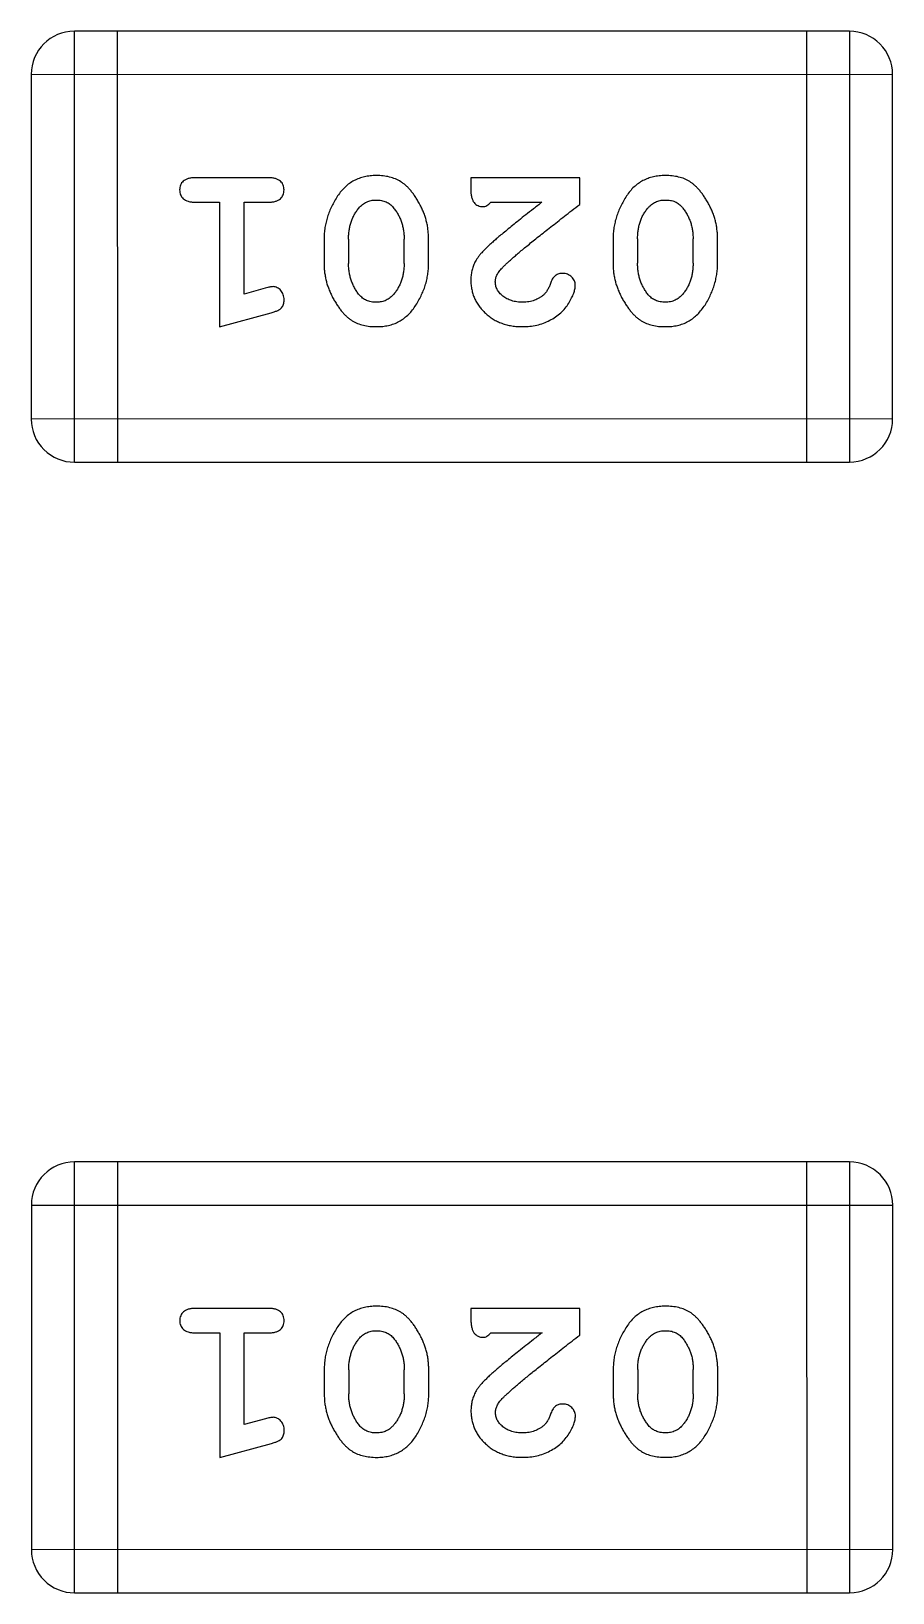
# Model space of a CAD drawing. Header units: millimetres. Extents: x 0 to 297, y 0 to 210.
# Drawn here: x 227.539 to 228.149, y 120.418 to 121.523 of the extents above; entities that cross this region are included whole.
import ezdxf

# ---------------------------------------------------------------- set-up
doc = ezdxf.new("R2010")
doc.units = ezdxf.units.MM
doc.layers.get('0').update_dxf_attribs({"linetype": 'CONTINUOUS'})

msp = doc.modelspace()

# ---------------------------------------------------------------- linework, layer by layer
at = {"color": 7, "linetype": 'Continuous'}
for p, q in [((228.1179, 121.5228), (227.5693, 121.5228)), ((227.5693, 121.218), (227.5693, 121.5228)), ((227.5997, 121.5228), (227.5998, 121.218)), ((228.0874, 121.5228), (228.0875, 121.218)), ((228.1179, 121.5228), (228.1179, 121.218)), ((227.5388, 121.4923), (228.1484, 121.4924)), ((227.5388, 121.4923), (227.5388, 121.2484)), ((228.1484, 121.2485), (228.1484, 121.4924)), ((227.7067, 121.4191), (227.6548, 121.4191)), ((227.927, 121.4192), (227.8499, 121.4192)), ((227.8499, 121.4192), (227.8499, 121.4113)), ((227.927, 121.4003), (227.927, 121.4192)), ((227.6548, 121.4018), (227.6721, 121.4018)), ((227.6721, 121.4018), (227.6721, 121.3137)), ((227.6894, 121.4018), (227.7067, 121.4018)), ((227.6894, 121.3369), (227.6894, 121.4018)), ((227.864, 121.4019), (227.9002, 121.4019)), ((227.7461, 121.3761), (227.7461, 121.3584)), ((227.7634, 121.3758), (227.7634, 121.3586)), ((227.8027, 121.3586), (227.8027, 121.3758)), ((227.82, 121.3584), (227.82, 121.3761)), ((227.9506, 121.3761), (227.9506, 121.3584)), ((227.9679, 121.3759), (227.9679, 121.3587)), ((228.0072, 121.3587), (228.0072, 121.3759)), ((228.0245, 121.3584), (228.0245, 121.3761)), ((227.7044, 121.341), (227.6894, 121.3369)), ((227.6721, 121.3137), (227.7087, 121.3236)), ((228.1484, 121.2485), (227.5388, 121.2484)), ((227.5693, 121.218), (228.1179, 121.218)), ((228.118, 120.7228), (227.5694, 120.7228)), ((227.5694, 120.418), (227.5694, 120.7228)), ((227.5998, 120.7228), (227.5999, 120.418)), ((228.0875, 120.7228), (228.0876, 120.418)), ((228.118, 120.7228), (228.118, 120.418)), ((227.5389, 120.6923), (228.1485, 120.6923)), ((227.5389, 120.6923), (227.5389, 120.4484)), ((228.1485, 120.4485), (228.1485, 120.6923)), ((227.7068, 120.6191), (227.6549, 120.6191)), ((227.9271, 120.6192), (227.85, 120.6192)), ((227.85, 120.6192), (227.85, 120.6113)), ((227.9271, 120.6003), (227.9271, 120.6192)), ((227.6549, 120.6018), (227.6722, 120.6018)), ((227.6722, 120.6018), (227.6722, 120.5137)), ((227.6895, 120.6018), (227.7068, 120.6018)), ((227.6895, 120.5369), (227.6895, 120.6018)), ((227.8641, 120.6019), (227.9003, 120.6019)), ((227.7462, 120.5761), (227.7462, 120.5584)), ((227.7635, 120.5758), (227.7635, 120.5586)), ((227.8028, 120.5586), (227.8028, 120.5758)), ((227.8201, 120.5584), (227.8201, 120.5761)), ((227.9507, 120.5761), (227.9507, 120.5584)), ((227.968, 120.5759), (227.968, 120.5587)), ((228.0073, 120.5587), (228.0073, 120.5759)), ((228.0246, 120.5584), (228.0246, 120.5761)), ((227.7046, 120.541), (227.6895, 120.5369)), ((227.6722, 120.5137), (227.7088, 120.5236)), ((228.1485, 120.4485), (227.5389, 120.4484)), ((227.5694, 120.418), (228.118, 120.418))]:
    msp.add_line(p, q, dxfattribs=at)
for centre, start, end in [((227.5693, 121.4923), 90.0074, 180.0074), ((228.1179, 121.4923), 0.0074, 90.0074), ((227.5693, 121.2484), 180.0074, 270.0074), ((228.1179, 121.2485), 270.0074, 0.0074), ((227.5694, 120.6923), 90.0074, 180.0074), ((228.118, 120.6923), 0.0074, 90.0074), ((227.5694, 120.4484), 180.0074, 270.0074), ((228.118, 120.4485), 270.0074, 0.0074)]:
    msp.add_arc(centre, 0.0305, start, end, dxfattribs=at)
for points, knots in [([(227.6548, 121.4191), (227.6539, 121.4191), (227.6522, 121.4191), (227.6499, 121.4186), (227.6479, 121.4179), (227.6464, 121.4168), (227.6452, 121.4155), (227.6444, 121.414), (227.6439, 121.4123), (227.6438, 121.4111), (227.6438, 121.4105)], [0, 0, 0, 0, 0.169012, 0.317488, 0.445429, 0.560977, 0.67065, 0.776666, 0.88492, 1, 1, 1, 1]), ([(227.7177, 121.4105), (227.7177, 121.4111), (227.7176, 121.4123), (227.7171, 121.414), (227.7163, 121.4155), (227.7152, 121.4168), (227.7136, 121.4179), (227.7116, 121.4186), (227.7093, 121.4191), (227.7076, 121.4191), (227.7067, 121.4191)], [0, 0, 0, 0, 0.115051, 0.223278, 0.329269, 0.437893, 0.554681, 0.682591, 0.83103, 1, 1, 1, 1]), ([(227.7829, 121.4207), (227.7815, 121.4207), (227.7787, 121.4206), (227.7746, 121.4199), (227.7708, 121.4188), (227.7672, 121.4172), (227.7639, 121.4152), (227.7608, 121.4126), (227.758, 121.4097), (227.7556, 121.4063), (227.7534, 121.4027), (227.7514, 121.399), (227.7498, 121.3953), (227.7484, 121.3916), (227.7474, 121.3877), (227.7466, 121.3839), (227.7461, 121.38), (227.7461, 121.3774), (227.7461, 121.3761)], [0, 0, 0, 0, 0.067217, 0.131051, 0.19272, 0.252824, 0.312745, 0.373449, 0.436041, 0.501494, 0.567761, 0.632087, 0.695096, 0.757109, 0.817993, 0.878657, 0.939311, 1, 1, 1, 1]), ([(227.82, 121.3761), (227.82, 121.3772), (227.8199, 121.3793), (227.8196, 121.3825), (227.8192, 121.3856), (227.8184, 121.3887), (227.8176, 121.3918), (227.8164, 121.3948), (227.8152, 121.3977), (227.8137, 121.4006), (227.8121, 121.4033), (227.8105, 121.4059), (227.8089, 121.4082), (227.8072, 121.4103), (227.8055, 121.4122), (227.8038, 121.4138), (227.8021, 121.4152), (227.7997, 121.4168), (227.7965, 121.4184), (227.7923, 121.4198), (227.7878, 121.4206), (227.7846, 121.4207), (227.7829, 121.4207)], [0, 0, 0, 0, 0.049886, 0.09882, 0.148132, 0.19689, 0.246038, 0.295176, 0.345305, 0.395692, 0.445312, 0.491875, 0.535813, 0.577009, 0.616081, 0.652689, 0.687585, 0.720206, 0.785062, 0.85223, 0.923759, 1, 1, 1, 1]), ([(227.9875, 121.4208), (227.986, 121.4207), (227.9832, 121.4206), (227.9791, 121.4199), (227.9753, 121.4188), (227.9717, 121.4172), (227.9684, 121.4152), (227.9653, 121.4127), (227.9625, 121.4097), (227.9601, 121.4063), (227.9579, 121.4027), (227.9559, 121.3991), (227.9543, 121.3953), (227.9529, 121.3916), (227.9519, 121.3878), (227.9511, 121.3839), (227.9507, 121.38), (227.9506, 121.3774), (227.9506, 121.3761)], [0, 0, 0, 0, 0.067217, 0.131051, 0.19272, 0.252824, 0.312745, 0.373449, 0.436041, 0.501494, 0.567761, 0.632087, 0.695096, 0.757109, 0.817993, 0.878657, 0.939311, 1, 1, 1, 1]), ([(228.0245, 121.3761), (228.0245, 121.3772), (228.0245, 121.3793), (228.0241, 121.3825), (228.0237, 121.3857), (228.023, 121.3887), (228.0221, 121.3918), (228.021, 121.3948), (228.0197, 121.3977), (228.0182, 121.4006), (228.0166, 121.4034), (228.015, 121.4059), (228.0134, 121.4082), (228.0117, 121.4103), (228.01, 121.4122), (228.0083, 121.4139), (228.0066, 121.4153), (228.0042, 121.4169), (228.0011, 121.4185), (227.9969, 121.4198), (227.9923, 121.4206), (227.9891, 121.4207), (227.9875, 121.4208)], [0, 0, 0, 0, 0.049886, 0.09882, 0.148132, 0.19689, 0.246038, 0.295176, 0.345305, 0.395692, 0.445312, 0.491875, 0.535813, 0.577009, 0.616081, 0.652689, 0.687585, 0.720206, 0.785062, 0.85223, 0.923759, 1, 1, 1, 1]), ([(227.6438, 121.4105), (227.6438, 121.4099), (227.6439, 121.4087), (227.6444, 121.407), (227.6452, 121.4055), (227.6464, 121.4042), (227.648, 121.4031), (227.6499, 121.4024), (227.6522, 121.4019), (227.6539, 121.4019), (227.6548, 121.4018)], [0, 0, 0, 0, 0.11517, 0.223509, 0.328254, 0.438012, 0.553651, 0.682263, 0.830856, 1, 1, 1, 1]), ([(227.7067, 121.4018), (227.7076, 121.4019), (227.7093, 121.4019), (227.7116, 121.4024), (227.7136, 121.4031), (227.7152, 121.4042), (227.7163, 121.4055), (227.7171, 121.407), (227.7176, 121.4087), (227.7177, 121.4099), (227.7177, 121.4105)], [0, 0, 0, 0, 0.169102, 0.317658, 0.446239, 0.563118, 0.671828, 0.776546, 0.884858, 1, 1, 1, 1]), ([(227.8499, 121.4113), (227.8499, 121.4102), (227.8499, 121.4083), (227.8504, 121.4055), (227.8511, 121.4033), (227.8521, 121.4016), (227.8534, 121.4003), (227.855, 121.3994), (227.8567, 121.3988), (227.8579, 121.3987), (227.8585, 121.3987)], [0, 0, 0, 0, 0.1844, 0.34094, 0.473574, 0.586824, 0.690029, 0.789175, 0.890445, 1, 1, 1, 1]), ([(227.7634, 121.3758), (227.7634, 121.3769), (227.7634, 121.379), (227.7638, 121.382), (227.7643, 121.385), (227.7652, 121.3878), (227.7661, 121.3904), (227.7674, 121.393), (227.7689, 121.3954), (227.77, 121.3969), (227.7706, 121.3976)], [0, 0, 0, 0, 0.135449, 0.266263, 0.393429, 0.516942, 0.639128, 0.758779, 0.879341, 1, 1, 1, 1]), ([(227.7706, 121.3976), (227.771, 121.3981), (227.7718, 121.399), (227.7731, 121.4002), (227.7746, 121.4012), (227.7761, 121.402), (227.7777, 121.4026), (227.7793, 121.4031), (227.7811, 121.4034), (227.7823, 121.4034), (227.7829, 121.4034)], [0, 0, 0, 0, 0.129853, 0.25607, 0.380154, 0.49978, 0.62208, 0.743277, 0.868791, 1, 1, 1, 1]), ([(227.7829, 121.4034), (227.7835, 121.4034), (227.7848, 121.4034), (227.7866, 121.4031), (227.7883, 121.4027), (227.7899, 121.4021), (227.7914, 121.4014), (227.7927, 121.4005), (227.7939, 121.3994), (227.7947, 121.3986), (227.795, 121.3981)], [0, 0, 0, 0, 0.139844, 0.271849, 0.399162, 0.521619, 0.6402, 0.758957, 0.87828, 1, 1, 1, 1]), ([(227.795, 121.3981), (227.7957, 121.3973), (227.7969, 121.3958), (227.7984, 121.3932), (227.7998, 121.3906), (227.8008, 121.3878), (227.8017, 121.385), (227.8023, 121.382), (227.8026, 121.379), (227.8027, 121.3769), (227.8027, 121.3758)], [0, 0, 0, 0, 0.124927, 0.248361, 0.370889, 0.492583, 0.61616, 0.741472, 0.869044, 1, 1, 1, 1]), ([(227.8585, 121.3987), (227.859, 121.3988), (227.8599, 121.3988), (227.8613, 121.3995), (227.8627, 121.4005), (227.8636, 121.4014), (227.864, 121.4019)], [0, 0, 0, 0, 0.20611, 0.432681, 0.695597, 1, 1, 1, 1]), ([(227.9002, 121.4019), (227.8982, 121.4003), (227.8944, 121.3973), (227.8889, 121.393), (227.884, 121.3891), (227.8795, 121.3855), (227.8756, 121.3823), (227.8721, 121.3795), (227.8692, 121.377), (227.8675, 121.3755), (227.8667, 121.3748)], [0, 0, 0, 0, 0.176662, 0.337826, 0.484741, 0.617764, 0.73494, 0.837793, 0.926412, 1, 1, 1, 1]), ([(227.872, 121.3553), (227.8724, 121.3558), (227.8734, 121.3567), (227.875, 121.3583), (227.8769, 121.36), (227.879, 121.362), (227.8815, 121.3641), (227.8842, 121.3664), (227.8872, 121.3689), (227.8905, 121.3716), (227.8941, 121.3746), (227.898, 121.3776), (227.9021, 121.381), (227.9065, 121.3844), (227.9113, 121.3881), (227.9162, 121.392), (227.9215, 121.3961), (227.9251, 121.3989), (227.927, 121.4003)], [0, 0, 0, 0, 0.026647, 0.057942, 0.094152, 0.134806, 0.180631, 0.231142, 0.286385, 0.346321, 0.411439, 0.481035, 0.555329, 0.634592, 0.718826, 0.807759, 0.901393, 1, 1, 1, 1]), ([(227.9679, 121.3759), (227.9679, 121.3769), (227.968, 121.379), (227.9683, 121.3821), (227.9688, 121.385), (227.9697, 121.3878), (227.9706, 121.3905), (227.9719, 121.393), (227.9734, 121.3954), (227.9745, 121.3969), (227.9751, 121.3976)], [0, 0, 0, 0, 0.135449, 0.266263, 0.393429, 0.516942, 0.639128, 0.758779, 0.879341, 1, 1, 1, 1]), ([(227.9751, 121.3976), (227.9755, 121.3981), (227.9763, 121.399), (227.9777, 121.4002), (227.9791, 121.4012), (227.9806, 121.402), (227.9822, 121.4027), (227.9838, 121.4031), (227.9856, 121.4034), (227.9868, 121.4034), (227.9874, 121.4034)], [0, 0, 0, 0, 0.129853, 0.25607, 0.380154, 0.49978, 0.62208, 0.743277, 0.868791, 1, 1, 1, 1]), ([(227.9874, 121.4034), (227.9881, 121.4034), (227.9893, 121.4034), (227.9911, 121.4032), (227.9928, 121.4028), (227.9944, 121.4022), (227.9959, 121.4014), (227.9972, 121.4005), (227.9985, 121.3994), (227.9992, 121.3986), (227.9996, 121.3982)], [0, 0, 0, 0, 0.139844, 0.271849, 0.399162, 0.521619, 0.6402, 0.758957, 0.87828, 1, 1, 1, 1]), ([(227.9996, 121.3982), (228.0002, 121.3974), (228.0014, 121.3958), (228.0029, 121.3932), (228.0043, 121.3906), (228.0053, 121.3879), (228.0062, 121.385), (228.0068, 121.3821), (228.0071, 121.379), (228.0072, 121.3769), (228.0072, 121.3759)], [0, 0, 0, 0, 0.124927, 0.248361, 0.370889, 0.492583, 0.61616, 0.741472, 0.869044, 1, 1, 1, 1]), ([(227.8667, 121.3748), (227.8658, 121.374), (227.8641, 121.3726), (227.8617, 121.3703), (227.8596, 121.3682), (227.8577, 121.3662), (227.8561, 121.3644), (227.8548, 121.3626), (227.8536, 121.361), (227.8525, 121.3589), (227.8515, 121.3564), (227.8505, 121.3532), (227.85, 121.3499), (227.8499, 121.3477), (227.8499, 121.3465)], [0, 0, 0, 0, 0.103002, 0.197728, 0.285279, 0.365235, 0.437224, 0.502446, 0.560545, 0.611446, 0.707576, 0.80349, 0.900532, 1, 1, 1, 1]), ([(227.7461, 121.3584), (227.7461, 121.3573), (227.7461, 121.3551), (227.7464, 121.352), (227.747, 121.3488), (227.7476, 121.3457), (227.7485, 121.3427), (227.7497, 121.3397), (227.7509, 121.3367), (227.7524, 121.3338), (227.7541, 121.3311), (227.7557, 121.3285), (227.7573, 121.3262), (227.759, 121.3241), (227.7607, 121.3222), (227.7624, 121.3206), (227.7642, 121.3192), (227.7665, 121.3176), (227.7697, 121.316), (227.7739, 121.3147), (227.7784, 121.3139), (227.7816, 121.3138), (227.7832, 121.3138)], [0, 0, 0, 0, 0.049855, 0.099516, 0.148482, 0.19758, 0.246804, 0.296268, 0.346517, 0.397047, 0.446826, 0.49336, 0.537801, 0.579207, 0.617974, 0.654833, 0.689171, 0.722088, 0.786392, 0.853518, 0.924186, 1, 1, 1, 1]), ([(227.7709, 121.3363), (227.7703, 121.3371), (227.7691, 121.3387), (227.7676, 121.3413), (227.7663, 121.3439), (227.7652, 121.3467), (227.7644, 121.3495), (227.7638, 121.3525), (227.7634, 121.3555), (227.7634, 121.3576), (227.7634, 121.3586)], [0, 0, 0, 0, 0.125331, 0.248948, 0.371201, 0.494032, 0.616811, 0.742104, 0.868849, 1, 1, 1, 1]), ([(227.7832, 121.3138), (227.7846, 121.3138), (227.7875, 121.3139), (227.7915, 121.3146), (227.7954, 121.3157), (227.799, 121.3173), (227.8022, 121.3194), (227.8053, 121.3219), (227.8081, 121.3248), (227.8105, 121.3282), (227.8127, 121.3318), (227.8147, 121.3355), (227.8163, 121.3392), (227.8177, 121.343), (227.8187, 121.3468), (227.8195, 121.3506), (227.8199, 121.3545), (227.82, 121.3571), (227.82, 121.3584)], [0, 0, 0, 0, 0.06692, 0.130834, 0.19258, 0.252759, 0.312631, 0.373411, 0.436359, 0.501894, 0.568244, 0.632472, 0.69556, 0.757163, 0.818592, 0.878885, 0.939235, 1, 1, 1, 1]), ([(227.8027, 121.3586), (227.8027, 121.3576), (227.8026, 121.3555), (227.8023, 121.3524), (227.8017, 121.3495), (227.8009, 121.3467), (227.7999, 121.344), (227.7986, 121.3415), (227.7972, 121.3391), (227.796, 121.3376), (227.7954, 121.3369)], [0, 0, 0, 0, 0.135446, 0.266257, 0.393419, 0.517936, 0.639137, 0.758785, 0.879345, 1, 1, 1, 1]), ([(227.8672, 121.3456), (227.8673, 121.3464), (227.8674, 121.348), (227.8684, 121.3505), (227.8699, 121.3529), (227.8712, 121.3545), (227.872, 121.3553)], [0, 0, 0, 0, 0.212836, 0.442809, 0.70317, 1, 1, 1, 1]), ([(227.915, 121.3515), (227.9145, 121.3515), (227.9136, 121.3515), (227.9122, 121.3512), (227.9109, 121.3507), (227.9098, 121.35), (227.9088, 121.3491), (227.9079, 121.348), (227.9071, 121.3466), (227.9067, 121.3455), (227.9065, 121.345)], [0, 0, 0, 0, 0.127347, 0.246131, 0.359406, 0.470543, 0.586092, 0.711469, 0.847022, 1, 1, 1, 1]), ([(227.9238, 121.3431), (227.9238, 121.3436), (227.9237, 121.3447), (227.9232, 121.3463), (227.9224, 121.3477), (227.9213, 121.349), (227.9199, 121.3501), (227.9184, 121.3509), (227.9167, 121.3515), (227.9156, 121.3515), (227.915, 121.3515)], [0, 0, 0, 0, 0.120856, 0.239483, 0.360995, 0.490166, 0.620982, 0.746416, 0.870253, 1, 1, 1, 1]), ([(227.9506, 121.3584), (227.9506, 121.3573), (227.9506, 121.3552), (227.9509, 121.352), (227.9515, 121.3488), (227.9521, 121.3457), (227.9531, 121.3427), (227.9542, 121.3397), (227.9555, 121.3367), (227.957, 121.3338), (227.9586, 121.3311), (227.9602, 121.3285), (227.9619, 121.3262), (227.9635, 121.3241), (227.9652, 121.3223), (227.9669, 121.3206), (227.9687, 121.3192), (227.971, 121.3176), (227.9742, 121.316), (227.9784, 121.3147), (227.9829, 121.3139), (227.9861, 121.3138), (227.9877, 121.3138)], [0, 0, 0, 0, 0.049855, 0.099516, 0.148482, 0.19758, 0.246804, 0.296268, 0.346517, 0.397047, 0.446826, 0.49336, 0.537801, 0.579207, 0.617974, 0.654833, 0.689171, 0.722088, 0.786392, 0.853518, 0.924186, 1, 1, 1, 1]), ([(227.9755, 121.3364), (227.9748, 121.3372), (227.9736, 121.3388), (227.9721, 121.3413), (227.9708, 121.3439), (227.9697, 121.3467), (227.9689, 121.3495), (227.9683, 121.3525), (227.968, 121.3555), (227.9679, 121.3576), (227.9679, 121.3587)], [0, 0, 0, 0, 0.125331, 0.248948, 0.371201, 0.494032, 0.616811, 0.742104, 0.868849, 1, 1, 1, 1]), ([(227.9877, 121.3138), (227.9892, 121.3138), (227.992, 121.3139), (227.9961, 121.3146), (227.9999, 121.3157), (228.0035, 121.3173), (228.0068, 121.3194), (228.0098, 121.3219), (228.0126, 121.3249), (228.0151, 121.3282), (228.0173, 121.3318), (228.0192, 121.3355), (228.0208, 121.3392), (228.0222, 121.343), (228.0232, 121.3468), (228.024, 121.3506), (228.0244, 121.3545), (228.0245, 121.3571), (228.0245, 121.3584)], [0, 0, 0, 0, 0.06692, 0.130834, 0.19258, 0.252759, 0.312631, 0.373411, 0.436359, 0.501894, 0.568244, 0.632472, 0.69556, 0.757163, 0.818592, 0.878885, 0.939235, 1, 1, 1, 1]), ([(228.0072, 121.3587), (228.0072, 121.3576), (228.0071, 121.3555), (228.0068, 121.3525), (228.0063, 121.3495), (228.0054, 121.3467), (228.0044, 121.3441), (228.0032, 121.3415), (228.0017, 121.3391), (228.0005, 121.3376), (228, 121.3369)], [0, 0, 0, 0, 0.135446, 0.266257, 0.393419, 0.517936, 0.639137, 0.758785, 0.879345, 1, 1, 1, 1]), ([(227.7099, 121.3421), (227.7095, 121.342), (227.7088, 121.342), (227.7075, 121.3418), (227.7061, 121.3415), (227.705, 121.3412), (227.7044, 121.341)], [0, 0, 0, 0, 0.183151, 0.413144, 0.682305, 1, 1, 1, 1]), ([(227.7177, 121.3328), (227.7177, 121.3334), (227.7177, 121.3346), (227.7172, 121.3364), (227.7165, 121.338), (227.7155, 121.3394), (227.7143, 121.3406), (227.7129, 121.3414), (227.7114, 121.342), (227.7104, 121.342), (227.7099, 121.3421)], [0, 0, 0, 0, 0.138815, 0.27042, 0.39836, 0.52875, 0.654955, 0.771147, 0.884581, 1, 1, 1, 1]), ([(227.8499, 121.3465), (227.8499, 121.3454), (227.85, 121.3432), (227.8505, 121.34), (227.8513, 121.3369), (227.8524, 121.3339), (227.8539, 121.331), (227.8557, 121.3283), (227.8578, 121.3257), (227.8602, 121.3233), (227.8628, 121.3211), (227.8657, 121.3191), (227.8687, 121.3174), (227.8719, 121.3161), (227.8753, 121.3151), (227.8789, 121.3143), (227.8827, 121.3138), (227.8853, 121.3138), (227.8866, 121.3138)], [0, 0, 0, 0, 0.060981, 0.120256, 0.178148, 0.236115, 0.293993, 0.352864, 0.413358, 0.476056, 0.539296, 0.602396, 0.665116, 0.728325, 0.792919, 0.859317, 0.928302, 1, 1, 1, 1]), ([(227.8867, 121.3311), (227.8853, 121.3311), (227.8826, 121.3312), (227.8788, 121.3321), (227.8754, 121.3334), (227.8725, 121.3353), (227.8702, 121.3376), (227.8684, 121.3401), (227.8674, 121.3428), (227.8673, 121.3447), (227.8672, 121.3456)], [0, 0, 0, 0, 0.156344, 0.299348, 0.4327, 0.561, 0.682299, 0.791883, 0.89611, 1, 1, 1, 1]), ([(227.8866, 121.3138), (227.8883, 121.3138), (227.8916, 121.3139), (227.8966, 121.3148), (227.9013, 121.3162), (227.9058, 121.3182), (227.9099, 121.3206), (227.9136, 121.3235), (227.9167, 121.3268), (227.9193, 121.3303), (227.9212, 121.3339), (227.9227, 121.3372), (227.9236, 121.3403), (227.9238, 121.3422), (227.9238, 121.3431)], [0, 0, 0, 0, 0.098286, 0.193983, 0.289056, 0.384352, 0.477435, 0.566197, 0.652355, 0.737986, 0.818188, 0.887401, 0.94802, 1, 1, 1, 1]), ([(227.9065, 121.345), (227.9062, 121.3441), (227.9056, 121.3424), (227.9044, 121.3401), (227.9031, 121.338), (227.9021, 121.337), (227.9016, 121.3365)], [0, 0, 0, 0, 0.285518, 0.544185, 0.781367, 1, 1, 1, 1]), ([(227.7087, 121.3236), (227.7096, 121.3239), (227.7111, 121.3244), (227.7132, 121.3252), (227.7148, 121.3261), (227.716, 121.3271), (227.7168, 121.3283), (227.7174, 121.3297), (227.7177, 121.3312), (227.7177, 121.3322), (227.7177, 121.3328)], [0, 0, 0, 0, 0.187321, 0.344927, 0.475328, 0.579604, 0.674244, 0.773631, 0.882025, 1, 1, 1, 1]), ([(227.7831, 121.3311), (227.7825, 121.3311), (227.7812, 121.3311), (227.7794, 121.3313), (227.7777, 121.3318), (227.7761, 121.3323), (227.7747, 121.3331), (227.7733, 121.334), (227.772, 121.3351), (227.7713, 121.3359), (227.7709, 121.3363)], [0, 0, 0, 0, 0.138115, 0.270177, 0.397547, 0.520057, 0.63869, 0.757499, 0.878226, 1, 1, 1, 1]), ([(227.7954, 121.3369), (227.795, 121.3364), (227.7942, 121.3355), (227.7929, 121.3343), (227.7915, 121.3333), (227.79, 121.3325), (227.7884, 121.3318), (227.7867, 121.3314), (227.7849, 121.3311), (227.7837, 121.3311), (227.7831, 121.3311)], [0, 0, 0, 0, 0.13042, 0.256046, 0.378133, 0.498725, 0.620452, 0.742761, 0.869406, 1, 1, 1, 1]), ([(227.9016, 121.3365), (227.9011, 121.336), (227.9001, 121.3352), (227.8984, 121.3341), (227.8967, 121.3332), (227.8949, 121.3324), (227.893, 121.3318), (227.891, 121.3314), (227.8889, 121.3311), (227.8874, 121.3311), (227.8867, 121.3311)], [0, 0, 0, 0, 0.121873, 0.243139, 0.363336, 0.485133, 0.607572, 0.734701, 0.864814, 1, 1, 1, 1]), ([(227.9876, 121.3311), (227.987, 121.3311), (227.9857, 121.3311), (227.9839, 121.3314), (227.9822, 121.3318), (227.9806, 121.3324), (227.9792, 121.3331), (227.9778, 121.334), (227.9766, 121.3351), (227.9758, 121.3359), (227.9755, 121.3364)], [0, 0, 0, 0, 0.138115, 0.270177, 0.397547, 0.520057, 0.63869, 0.757499, 0.878226, 1, 1, 1, 1]), ([(228, 121.3369), (227.9995, 121.3364), (227.9987, 121.3355), (227.9974, 121.3343), (227.996, 121.3333), (227.9945, 121.3325), (227.9929, 121.3319), (227.9912, 121.3314), (227.9894, 121.3311), (227.9882, 121.3311), (227.9876, 121.3311)], [0, 0, 0, 0, 0.13042, 0.256046, 0.378133, 0.498725, 0.620452, 0.742761, 0.869406, 1, 1, 1, 1]), ([(227.6549, 120.6191), (227.654, 120.6191), (227.6523, 120.6191), (227.65, 120.6186), (227.648, 120.6179), (227.6465, 120.6168), (227.6453, 120.6155), (227.6445, 120.614), (227.644, 120.6123), (227.6439, 120.6111), (227.6439, 120.6105)], [0, 0, 0, 0, 0.169012, 0.317488, 0.445429, 0.560977, 0.67065, 0.776666, 0.88492, 1, 1, 1, 1]), ([(227.7178, 120.6105), (227.7178, 120.6111), (227.7177, 120.6123), (227.7172, 120.614), (227.7164, 120.6155), (227.7153, 120.6168), (227.7137, 120.6179), (227.7117, 120.6186), (227.7094, 120.6191), (227.7077, 120.6191), (227.7068, 120.6191)], [0, 0, 0, 0, 0.115051, 0.223278, 0.329269, 0.437893, 0.554681, 0.682591, 0.83103, 1, 1, 1, 1]), ([(227.7831, 120.6207), (227.7816, 120.6207), (227.7788, 120.6206), (227.7747, 120.6199), (227.7709, 120.6188), (227.7673, 120.6172), (227.764, 120.6152), (227.7609, 120.6126), (227.7581, 120.6097), (227.7557, 120.6063), (227.7535, 120.6027), (227.7515, 120.599), (227.7499, 120.5953), (227.7485, 120.5916), (227.7475, 120.5877), (227.7467, 120.5839), (227.7462, 120.58), (227.7462, 120.5774), (227.7462, 120.5761)], [0, 0, 0, 0, 0.067217, 0.131051, 0.19272, 0.252824, 0.312745, 0.373449, 0.436041, 0.501494, 0.567761, 0.632087, 0.695096, 0.757109, 0.817993, 0.878657, 0.939311, 1, 1, 1, 1]), ([(227.8201, 120.5761), (227.8201, 120.5772), (227.82, 120.5793), (227.8197, 120.5825), (227.8193, 120.5856), (227.8186, 120.5887), (227.8177, 120.5918), (227.8165, 120.5947), (227.8153, 120.5977), (227.8138, 120.6006), (227.8122, 120.6033), (227.8106, 120.6059), (227.809, 120.6082), (227.8073, 120.6103), (227.8056, 120.6121), (227.8039, 120.6138), (227.8022, 120.6152), (227.7998, 120.6168), (227.7966, 120.6184), (227.7924, 120.6198), (227.7879, 120.6206), (227.7847, 120.6207), (227.7831, 120.6207)], [0, 0, 0, 0, 0.049886, 0.09882, 0.148132, 0.19689, 0.246038, 0.295176, 0.345305, 0.395692, 0.445312, 0.491875, 0.535813, 0.577009, 0.616081, 0.652689, 0.687585, 0.720206, 0.785062, 0.85223, 0.923759, 1, 1, 1, 1]), ([(227.9876, 120.6208), (227.9861, 120.6207), (227.9833, 120.6206), (227.9792, 120.6199), (227.9754, 120.6188), (227.9718, 120.6172), (227.9685, 120.6152), (227.9654, 120.6127), (227.9626, 120.6097), (227.9602, 120.6063), (227.958, 120.6027), (227.956, 120.5991), (227.9544, 120.5953), (227.953, 120.5916), (227.952, 120.5878), (227.9512, 120.5839), (227.9508, 120.58), (227.9507, 120.5774), (227.9507, 120.5761)], [0, 0, 0, 0, 0.067217, 0.131051, 0.19272, 0.252824, 0.312745, 0.373449, 0.436041, 0.501494, 0.567761, 0.632087, 0.695096, 0.757109, 0.817993, 0.878657, 0.939311, 1, 1, 1, 1]), ([(228.0246, 120.5761), (228.0246, 120.5772), (228.0246, 120.5793), (228.0242, 120.5825), (228.0238, 120.5856), (228.0231, 120.5887), (228.0222, 120.5918), (228.0211, 120.5948), (228.0198, 120.5977), (228.0183, 120.6006), (228.0167, 120.6034), (228.0151, 120.6059), (228.0135, 120.6082), (228.0118, 120.6103), (228.0101, 120.6122), (228.0084, 120.6138), (228.0067, 120.6153), (228.0043, 120.6169), (228.0012, 120.6185), (227.997, 120.6198), (227.9924, 120.6206), (227.9892, 120.6207), (227.9876, 120.6208)], [0, 0, 0, 0, 0.049886, 0.09882, 0.148132, 0.19689, 0.246038, 0.295176, 0.345305, 0.395692, 0.445312, 0.491875, 0.535813, 0.577009, 0.616081, 0.652689, 0.687585, 0.720206, 0.785062, 0.85223, 0.923759, 1, 1, 1, 1]), ([(227.6439, 120.6105), (227.6439, 120.6099), (227.644, 120.6087), (227.6445, 120.607), (227.6453, 120.6055), (227.6465, 120.6042), (227.6481, 120.6031), (227.65, 120.6024), (227.6523, 120.6019), (227.654, 120.6019), (227.6549, 120.6018)], [0, 0, 0, 0, 0.11517, 0.223509, 0.328254, 0.438012, 0.553651, 0.682263, 0.830856, 1, 1, 1, 1]), ([(227.7068, 120.6018), (227.7077, 120.6019), (227.7094, 120.6019), (227.7117, 120.6024), (227.7137, 120.6031), (227.7153, 120.6042), (227.7164, 120.6055), (227.7172, 120.607), (227.7177, 120.6087), (227.7178, 120.6099), (227.7178, 120.6105)], [0, 0, 0, 0, 0.169102, 0.317658, 0.446239, 0.563118, 0.671828, 0.776546, 0.884858, 1, 1, 1, 1]), ([(227.85, 120.6113), (227.85, 120.6102), (227.85, 120.6083), (227.8505, 120.6055), (227.8512, 120.6033), (227.8522, 120.6016), (227.8535, 120.6003), (227.8551, 120.5994), (227.8568, 120.5988), (227.858, 120.5987), (227.8586, 120.5987)], [0, 0, 0, 0, 0.1844, 0.34094, 0.473574, 0.586824, 0.690029, 0.789175, 0.890445, 1, 1, 1, 1]), ([(227.7635, 120.5758), (227.7635, 120.5769), (227.7635, 120.579), (227.7639, 120.582), (227.7644, 120.585), (227.7653, 120.5878), (227.7662, 120.5904), (227.7675, 120.593), (227.769, 120.5954), (227.7701, 120.5969), (227.7707, 120.5976)], [0, 0, 0, 0, 0.135449, 0.266263, 0.393429, 0.516942, 0.639128, 0.758779, 0.879341, 1, 1, 1, 1]), ([(227.7707, 120.5976), (227.7711, 120.5981), (227.7719, 120.599), (227.7732, 120.6002), (227.7747, 120.6012), (227.7762, 120.602), (227.7778, 120.6026), (227.7794, 120.6031), (227.7812, 120.6034), (227.7824, 120.6034), (227.783, 120.6034)], [0, 0, 0, 0, 0.129853, 0.25607, 0.380154, 0.49978, 0.62208, 0.743277, 0.868791, 1, 1, 1, 1]), ([(227.783, 120.6034), (227.7836, 120.6034), (227.7849, 120.6034), (227.7867, 120.6031), (227.7884, 120.6027), (227.79, 120.6021), (227.7915, 120.6014), (227.7928, 120.6005), (227.7941, 120.5994), (227.7948, 120.5986), (227.7951, 120.5981)], [0, 0, 0, 0, 0.139844, 0.271849, 0.399162, 0.521619, 0.6402, 0.758957, 0.87828, 1, 1, 1, 1]), ([(227.7951, 120.5981), (227.7958, 120.5973), (227.797, 120.5958), (227.7985, 120.5932), (227.7999, 120.5906), (227.8009, 120.5878), (227.8018, 120.585), (227.8024, 120.582), (227.8027, 120.579), (227.8028, 120.5769), (227.8028, 120.5758)], [0, 0, 0, 0, 0.124927, 0.248361, 0.370889, 0.492583, 0.61616, 0.741472, 0.869044, 1, 1, 1, 1]), ([(227.8586, 120.5987), (227.8591, 120.5988), (227.86, 120.5988), (227.8614, 120.5995), (227.8628, 120.6005), (227.8637, 120.6014), (227.8641, 120.6019)], [0, 0, 0, 0, 0.20611, 0.432681, 0.695597, 1, 1, 1, 1]), ([(227.9003, 120.6019), (227.8983, 120.6003), (227.8945, 120.5973), (227.889, 120.593), (227.8841, 120.5891), (227.8796, 120.5855), (227.8757, 120.5823), (227.8722, 120.5795), (227.8693, 120.577), (227.8676, 120.5755), (227.8668, 120.5748)], [0, 0, 0, 0, 0.176662, 0.337826, 0.484741, 0.617764, 0.73494, 0.837793, 0.926412, 1, 1, 1, 1]), ([(227.8721, 120.5553), (227.8725, 120.5558), (227.8735, 120.5567), (227.8751, 120.5583), (227.877, 120.56), (227.8791, 120.5619), (227.8816, 120.5641), (227.8843, 120.5664), (227.8873, 120.5689), (227.8906, 120.5716), (227.8942, 120.5746), (227.8981, 120.5776), (227.9022, 120.5809), (227.9066, 120.5844), (227.9114, 120.5881), (227.9163, 120.592), (227.9216, 120.5961), (227.9252, 120.5989), (227.9271, 120.6003)], [0, 0, 0, 0, 0.026647, 0.057942, 0.094152, 0.134806, 0.180631, 0.231142, 0.286385, 0.346321, 0.411439, 0.481035, 0.555329, 0.634592, 0.718826, 0.807759, 0.901393, 1, 1, 1, 1]), ([(227.968, 120.5759), (227.968, 120.5769), (227.9681, 120.579), (227.9684, 120.5821), (227.9689, 120.585), (227.9698, 120.5878), (227.9707, 120.5905), (227.972, 120.593), (227.9735, 120.5954), (227.9746, 120.5969), (227.9752, 120.5976)], [0, 0, 0, 0, 0.135449, 0.266263, 0.393429, 0.516942, 0.639128, 0.758779, 0.879341, 1, 1, 1, 1]), ([(227.9752, 120.5976), (227.9756, 120.5981), (227.9764, 120.599), (227.9778, 120.6002), (227.9792, 120.6012), (227.9807, 120.602), (227.9823, 120.6027), (227.9839, 120.6031), (227.9857, 120.6034), (227.9869, 120.6034), (227.9875, 120.6034)], [0, 0, 0, 0, 0.129853, 0.25607, 0.380154, 0.49978, 0.62208, 0.743277, 0.868791, 1, 1, 1, 1]), ([(227.9875, 120.6034), (227.9882, 120.6034), (227.9894, 120.6034), (227.9912, 120.6032), (227.9929, 120.6027), (227.9945, 120.6022), (227.996, 120.6014), (227.9973, 120.6005), (227.9986, 120.5994), (227.9993, 120.5986), (227.9997, 120.5982)], [0, 0, 0, 0, 0.139844, 0.271849, 0.399162, 0.521619, 0.6402, 0.758957, 0.87828, 1, 1, 1, 1]), ([(227.9997, 120.5982), (228.0003, 120.5974), (228.0015, 120.5958), (228.003, 120.5932), (228.0044, 120.5906), (228.0054, 120.5879), (228.0063, 120.585), (228.0069, 120.5821), (228.0072, 120.579), (228.0073, 120.5769), (228.0073, 120.5759)], [0, 0, 0, 0, 0.124927, 0.248361, 0.370889, 0.492583, 0.61616, 0.741472, 0.869044, 1, 1, 1, 1]), ([(227.8668, 120.5748), (227.8659, 120.574), (227.8642, 120.5726), (227.8618, 120.5703), (227.8597, 120.5682), (227.8578, 120.5662), (227.8562, 120.5644), (227.8549, 120.5626), (227.8537, 120.561), (227.8526, 120.5589), (227.8516, 120.5564), (227.8506, 120.5532), (227.8501, 120.5499), (227.85, 120.5477), (227.85, 120.5465)], [0, 0, 0, 0, 0.103002, 0.197728, 0.285279, 0.365235, 0.437224, 0.502446, 0.560545, 0.611446, 0.707576, 0.80349, 0.900532, 1, 1, 1, 1]), ([(227.7462, 120.5584), (227.7462, 120.5573), (227.7462, 120.5551), (227.7465, 120.552), (227.7471, 120.5488), (227.7477, 120.5457), (227.7486, 120.5427), (227.7498, 120.5397), (227.7511, 120.5367), (227.7526, 120.5338), (227.7542, 120.5311), (227.7558, 120.5285), (227.7574, 120.5262), (227.7591, 120.5241), (227.7608, 120.5222), (227.7625, 120.5206), (227.7643, 120.5192), (227.7666, 120.5176), (227.7698, 120.516), (227.774, 120.5147), (227.7785, 120.5139), (227.7817, 120.5138), (227.7833, 120.5137)], [0, 0, 0, 0, 0.049855, 0.099516, 0.148482, 0.19758, 0.246804, 0.296268, 0.346517, 0.397047, 0.446826, 0.49336, 0.537801, 0.579207, 0.617974, 0.654833, 0.689171, 0.722088, 0.786392, 0.853518, 0.924186, 1, 1, 1, 1]), ([(227.771, 120.5363), (227.7704, 120.5371), (227.7692, 120.5387), (227.7677, 120.5413), (227.7664, 120.5439), (227.7653, 120.5467), (227.7645, 120.5495), (227.7639, 120.5525), (227.7635, 120.5555), (227.7635, 120.5576), (227.7635, 120.5586)], [0, 0, 0, 0, 0.125331, 0.248948, 0.371201, 0.494032, 0.616811, 0.742104, 0.868849, 1, 1, 1, 1]), ([(227.7833, 120.5137), (227.7847, 120.5138), (227.7876, 120.5139), (227.7916, 120.5146), (227.7955, 120.5157), (227.7991, 120.5173), (227.8024, 120.5194), (227.8054, 120.5219), (227.8082, 120.5248), (227.8107, 120.5282), (227.8129, 120.5318), (227.8148, 120.5355), (227.8164, 120.5392), (227.8178, 120.543), (227.8188, 120.5468), (227.8196, 120.5506), (227.82, 120.5545), (227.8201, 120.5571), (227.8201, 120.5584)], [0, 0, 0, 0, 0.06692, 0.130834, 0.19258, 0.252759, 0.312631, 0.373411, 0.436359, 0.501894, 0.568244, 0.632472, 0.69556, 0.757163, 0.818592, 0.878885, 0.939235, 1, 1, 1, 1]), ([(227.8028, 120.5586), (227.8028, 120.5576), (227.8027, 120.5555), (227.8024, 120.5524), (227.8018, 120.5495), (227.801, 120.5467), (227.8, 120.544), (227.7987, 120.5415), (227.7973, 120.5391), (227.7961, 120.5376), (227.7956, 120.5369)], [0, 0, 0, 0, 0.135446, 0.266257, 0.393419, 0.517936, 0.639137, 0.758785, 0.879345, 1, 1, 1, 1]), ([(227.8673, 120.5456), (227.8674, 120.5464), (227.8675, 120.548), (227.8685, 120.5505), (227.87, 120.5529), (227.8713, 120.5545), (227.8721, 120.5553)], [0, 0, 0, 0, 0.212836, 0.442809, 0.70317, 1, 1, 1, 1]), ([(227.9507, 120.5584), (227.9507, 120.5573), (227.9507, 120.5552), (227.951, 120.552), (227.9516, 120.5488), (227.9522, 120.5457), (227.9532, 120.5427), (227.9543, 120.5397), (227.9556, 120.5367), (227.9571, 120.5338), (227.9587, 120.5311), (227.9603, 120.5285), (227.962, 120.5262), (227.9636, 120.5241), (227.9653, 120.5223), (227.967, 120.5206), (227.9688, 120.5192), (227.9711, 120.5176), (227.9743, 120.516), (227.9785, 120.5147), (227.983, 120.5139), (227.9862, 120.5138), (227.9878, 120.5138)], [0, 0, 0, 0, 0.049855, 0.099516, 0.148482, 0.19758, 0.246804, 0.296268, 0.346517, 0.397047, 0.446826, 0.49336, 0.537801, 0.579207, 0.617974, 0.654833, 0.689171, 0.722088, 0.786392, 0.853518, 0.924186, 1, 1, 1, 1]), ([(227.9756, 120.5364), (227.975, 120.5372), (227.9738, 120.5388), (227.9722, 120.5413), (227.9709, 120.5439), (227.9698, 120.5467), (227.969, 120.5495), (227.9684, 120.5525), (227.9681, 120.5555), (227.968, 120.5576), (227.968, 120.5587)], [0, 0, 0, 0, 0.125331, 0.248948, 0.371201, 0.494032, 0.616811, 0.742104, 0.868849, 1, 1, 1, 1]), ([(227.9878, 120.5138), (227.9893, 120.5138), (227.9921, 120.5139), (227.9962, 120.5146), (228, 120.5157), (228.0036, 120.5173), (228.0069, 120.5194), (228.0099, 120.5219), (228.0127, 120.5249), (228.0152, 120.5282), (228.0174, 120.5318), (228.0193, 120.5355), (228.0209, 120.5392), (228.0223, 120.543), (228.0233, 120.5468), (228.0241, 120.5506), (228.0245, 120.5545), (228.0246, 120.5571), (228.0246, 120.5584)], [0, 0, 0, 0, 0.06692, 0.130834, 0.19258, 0.252759, 0.312631, 0.373411, 0.436359, 0.501894, 0.568244, 0.632472, 0.69556, 0.757163, 0.818592, 0.878885, 0.939235, 1, 1, 1, 1]), ([(228.0073, 120.5587), (228.0073, 120.5576), (228.0072, 120.5555), (228.0069, 120.5525), (228.0064, 120.5495), (228.0055, 120.5467), (228.0045, 120.544), (228.0033, 120.5415), (228.0018, 120.5391), (228.0006, 120.5376), (228.0001, 120.5369)], [0, 0, 0, 0, 0.135446, 0.266257, 0.393419, 0.517936, 0.639137, 0.758785, 0.879345, 1, 1, 1, 1]), ([(227.71, 120.5421), (227.7096, 120.542), (227.7089, 120.542), (227.7076, 120.5418), (227.7062, 120.5415), (227.7051, 120.5412), (227.7046, 120.541)], [0, 0, 0, 0, 0.183151, 0.413144, 0.682305, 1, 1, 1, 1]), ([(227.7179, 120.5328), (227.7178, 120.5334), (227.7178, 120.5346), (227.7173, 120.5364), (227.7166, 120.538), (227.7156, 120.5394), (227.7144, 120.5406), (227.713, 120.5414), (227.7115, 120.542), (227.7105, 120.542), (227.71, 120.5421)], [0, 0, 0, 0, 0.138815, 0.27042, 0.39836, 0.52875, 0.654955, 0.771147, 0.884581, 1, 1, 1, 1]), ([(227.85, 120.5465), (227.85, 120.5454), (227.8501, 120.5432), (227.8506, 120.54), (227.8514, 120.5369), (227.8525, 120.5339), (227.854, 120.531), (227.8558, 120.5283), (227.8579, 120.5257), (227.8603, 120.5233), (227.8629, 120.5211), (227.8658, 120.5191), (227.8688, 120.5174), (227.872, 120.5161), (227.8754, 120.5151), (227.879, 120.5143), (227.8828, 120.5138), (227.8854, 120.5138), (227.8867, 120.5138)], [0, 0, 0, 0, 0.060981, 0.120256, 0.178148, 0.236115, 0.293993, 0.352864, 0.413358, 0.476056, 0.539296, 0.602396, 0.665116, 0.728325, 0.792919, 0.859317, 0.928302, 1, 1, 1, 1]), ([(227.8868, 120.5311), (227.8854, 120.5311), (227.8827, 120.5312), (227.8789, 120.532), (227.8755, 120.5334), (227.8726, 120.5353), (227.8703, 120.5376), (227.8685, 120.5401), (227.8675, 120.5428), (227.8674, 120.5447), (227.8673, 120.5456)], [0, 0, 0, 0, 0.156344, 0.299348, 0.4327, 0.561, 0.682299, 0.791883, 0.89611, 1, 1, 1, 1]), ([(227.8867, 120.5138), (227.8884, 120.5138), (227.8917, 120.5139), (227.8967, 120.5148), (227.9014, 120.5162), (227.9059, 120.5182), (227.91, 120.5206), (227.9137, 120.5235), (227.9168, 120.5268), (227.9194, 120.5303), (227.9213, 120.5339), (227.9228, 120.5372), (227.9237, 120.5402), (227.9239, 120.5422), (227.9239, 120.5431)], [0, 0, 0, 0, 0.098286, 0.193983, 0.289056, 0.384352, 0.477435, 0.566197, 0.652355, 0.737986, 0.818188, 0.887401, 0.94802, 1, 1, 1, 1]), ([(227.9066, 120.545), (227.9063, 120.5441), (227.9057, 120.5424), (227.9045, 120.5401), (227.9032, 120.538), (227.9022, 120.537), (227.9017, 120.5365)], [0, 0, 0, 0, 0.285518, 0.544185, 0.781367, 1, 1, 1, 1]), ([(227.9151, 120.5515), (227.9146, 120.5515), (227.9137, 120.5515), (227.9123, 120.5512), (227.911, 120.5507), (227.9099, 120.55), (227.9089, 120.5491), (227.908, 120.548), (227.9072, 120.5466), (227.9068, 120.5455), (227.9066, 120.545)], [0, 0, 0, 0, 0.127347, 0.246131, 0.359406, 0.470543, 0.586092, 0.711469, 0.847022, 1, 1, 1, 1]), ([(227.9239, 120.5431), (227.9239, 120.5436), (227.9238, 120.5447), (227.9233, 120.5463), (227.9225, 120.5477), (227.9214, 120.549), (227.92, 120.5501), (227.9185, 120.5509), (227.9168, 120.5515), (227.9157, 120.5515), (227.9151, 120.5515)], [0, 0, 0, 0, 0.120856, 0.239483, 0.360995, 0.490166, 0.620982, 0.746416, 0.870253, 1, 1, 1, 1]), ([(227.7088, 120.5236), (227.7097, 120.5239), (227.7112, 120.5243), (227.7133, 120.5252), (227.7149, 120.5261), (227.7161, 120.5271), (227.7169, 120.5283), (227.7175, 120.5296), (227.7178, 120.5312), (227.7178, 120.5322), (227.7179, 120.5328)], [0, 0, 0, 0, 0.187321, 0.344927, 0.475328, 0.579604, 0.674244, 0.773631, 0.882025, 1, 1, 1, 1]), ([(227.7832, 120.5311), (227.7826, 120.5311), (227.7813, 120.5311), (227.7795, 120.5313), (227.7778, 120.5317), (227.7762, 120.5323), (227.7748, 120.5331), (227.7734, 120.534), (227.7721, 120.5351), (227.7714, 120.5359), (227.771, 120.5363)], [0, 0, 0, 0, 0.138115, 0.270177, 0.397547, 0.520057, 0.63869, 0.757499, 0.878226, 1, 1, 1, 1]), ([(227.7956, 120.5369), (227.7951, 120.5364), (227.7943, 120.5355), (227.793, 120.5343), (227.7916, 120.5333), (227.7901, 120.5325), (227.7885, 120.5318), (227.7868, 120.5314), (227.785, 120.5311), (227.7838, 120.5311), (227.7832, 120.5311)], [0, 0, 0, 0, 0.13042, 0.256046, 0.378133, 0.498725, 0.620452, 0.742761, 0.869406, 1, 1, 1, 1]), ([(227.9017, 120.5365), (227.9012, 120.536), (227.9002, 120.5352), (227.8985, 120.5341), (227.8968, 120.5332), (227.895, 120.5324), (227.8931, 120.5318), (227.8911, 120.5314), (227.889, 120.5311), (227.8875, 120.5311), (227.8868, 120.5311)], [0, 0, 0, 0, 0.121873, 0.243139, 0.363336, 0.485133, 0.607572, 0.734701, 0.864814, 1, 1, 1, 1]), ([(227.9877, 120.5311), (227.9871, 120.5311), (227.9858, 120.5311), (227.984, 120.5314), (227.9823, 120.5318), (227.9807, 120.5324), (227.9793, 120.5331), (227.9779, 120.534), (227.9767, 120.5351), (227.9759, 120.5359), (227.9756, 120.5364)], [0, 0, 0, 0, 0.138115, 0.270177, 0.397547, 0.520057, 0.63869, 0.757499, 0.878226, 1, 1, 1, 1]), ([(228.0001, 120.5369), (227.9997, 120.5364), (227.9989, 120.5355), (227.9975, 120.5343), (227.9961, 120.5333), (227.9946, 120.5325), (227.993, 120.5319), (227.9913, 120.5314), (227.9895, 120.5311), (227.9883, 120.5311), (227.9877, 120.5311)], [0, 0, 0, 0, 0.13042, 0.256046, 0.378133, 0.498725, 0.620452, 0.742761, 0.869406, 1, 1, 1, 1])]:
    msp.add_open_spline(points, degree=3, knots=knots, dxfattribs=at)

doc.saveas('drawing.dxf')
